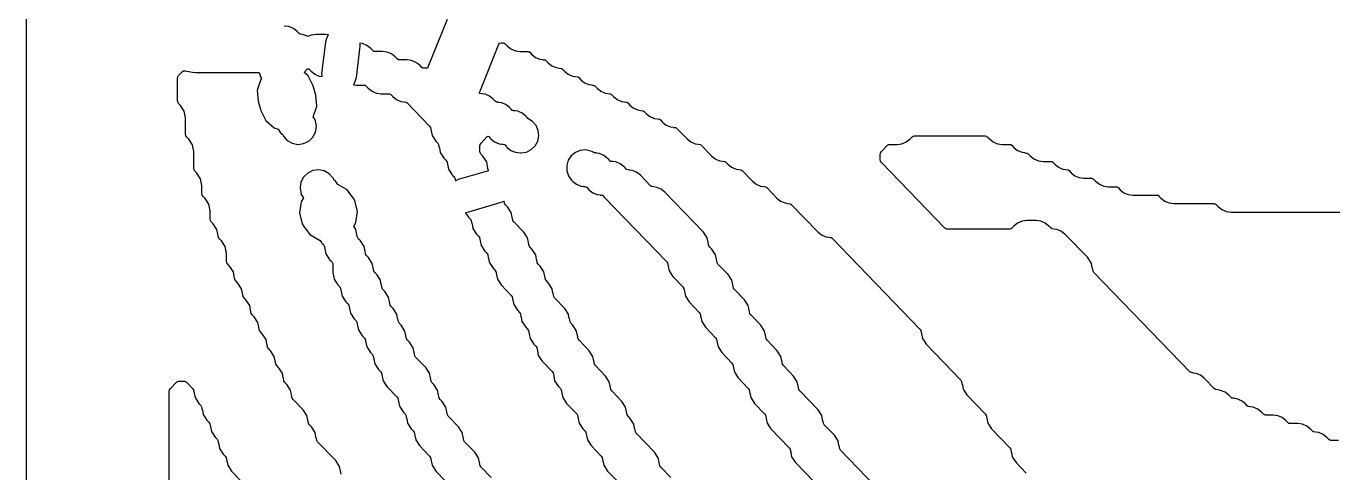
# Model space of a CAD drawing. Header units: millimetres. Extents: x 10 to 410, y 18 to 283.
# Drawn here: x 10 to 46.52, y 78.13 to 90.61 of the extents above; entities that cross this region are included whole.
import ezdxf

# ---------------------------------------------------------------- set-up
doc = ezdxf.new("R2010")
doc.units = ezdxf.units.MM
doc.layers.add('CUT', color=1, linetype='Continuous')

msp = doc.modelspace()

# ---------------------------------------------------------------- linework, layer by layer
at = {"layer": 'CUT'}
msp.add_lwpolyline([(73.2679, 144), (60.134, 144), (60.134, 147), (52.134, 147), (52.134, 144), (31.134, 144), (31.134, 147), (23.134, 147), (23.134, 144), (10, 144), (10, 24), (23.134, 24), (23.134, 21), (31.134, 21), (31.134, 24), (52.134, 24), (52.134, 21), (60.134, 21), (60.134, 24), (73.2679, 24)], close=True, dxfattribs=at)
for points in [[(18.8047, 78.0963), (18.7868, 78.1883), (18.7842, 78.1878), (18.7595, 78.3144), (18.6555, 78.4745), (18.1443, 79.0033), (18.1195, 79.0415), (18.1016, 79.1334), (18.099, 79.1329), (18.0744, 79.2595), (17.9704, 79.4196), (17.9159, 79.4759), (17.8911, 79.5141), (17.8733, 79.606), (17.8706, 79.6055), (17.846, 79.7321), (17.742, 79.8922), (17.4592, 80.1848), (17.4344, 80.2229), (17.4165, 80.3149), (17.4139, 80.3144), (17.3893, 80.441), (17.2852, 80.601), (17.2308, 80.6573), (17.206, 80.6955), (17.1881, 80.7874), (17.1855, 80.7869), (17.1609, 80.9135), (17.0568, 81.0736), (17.0024, 81.1299), (16.9776, 81.1681), (16.9597, 81.26), (16.9571, 81.2595), (16.9325, 81.3861), (16.8285, 81.5462), (16.774, 81.6025), (16.7492, 81.6406), (16.7314, 81.7326), (16.7287, 81.7321), (16.7041, 81.8587), (16.6001, 82.0188), (16.5457, 82.0751), (16.5209, 82.1132), (16.503, 82.2052), (16.5004, 82.2047), (16.4757, 82.3313), (16.3717, 82.4913), (16.3173, 82.5476), (16.2925, 82.5858), (16.2746, 82.6777), (16.272, 82.6772), (16.2474, 82.8038), (16.1433, 82.9639), (16.0889, 83.0202), (16.0641, 83.0584), (16.0462, 83.1503), (16.0436, 83.1498), (16.019, 83.2764), (15.9149, 83.4365), (15.8605, 83.4928), (15.8357, 83.5309), (15.8178, 83.6229), (15.8152, 83.6224), (15.7906, 83.749), (15.6866, 83.9091), (15.6321, 83.9654), (15.6073, 84.0035), (15.5987, 84.0482), (15.5987, 84.2704), (15.5622, 84.4578), (15.4582, 84.6179), (15.4038, 84.6742), (15.379, 84.7124), (15.3611, 84.8043), (15.3585, 84.8038), (15.3338, 84.9304), (15.2298, 85.0905), (15.1754, 85.1468), (15.1506, 85.1849), (15.1419, 85.2296), (15.1419, 85.4519), (15.1055, 85.6393), (15.0014, 85.7994), (14.947, 85.8557), (14.9222, 85.8938), (14.9135, 85.9385), (14.9135, 86.1607), (14.8771, 86.3481), (14.773, 86.5082), (14.7186, 86.5645), (14.6938, 86.6027), (14.6851, 86.6473), (14.6851, 87.1059), (14.6487, 87.2933), (14.5447, 87.4534), (14.4902, 87.5097), (14.4654, 87.5478), (14.4568, 87.5925), (14.4568, 88.051), (14.4203, 88.2384), (14.3163, 88.3985), (14.2619, 88.4548), (14.2371, 88.493), (14.2284, 88.5376), (14.2284, 89.1501), (14.2371, 89.1948), (14.2619, 89.2329), (14.3703, 89.3451), (14.4014, 89.3681), (14.4402, 89.367), (14.6479, 89.3256), (14.7454, 89.316), (16.4987, 89.316), (16.5084, 89.3136), (16.5192, 89.2908), (16.5493, 89.1944), (16.5807, 89.1496), (16.5564, 89.1213), (16.4595, 88.8246), (16.4834, 88.5133), (16.5565, 88.2524), (16.6977, 87.974), (16.9347, 87.7709), (17.0446, 87.7349), (17.1094, 87.6352), (17.1214, 87.6228), (17.1634, 87.5916), (17.1796, 87.5547), (17.1916, 87.5362), (17.2988, 87.418), (17.4379, 87.3396), (17.5946, 87.309), (17.7529, 87.3293), (17.8968, 87.3985), (18.0115, 87.5096), (18.0854, 87.6511), (18.1108, 87.8087), (18.1108, 87.8147), (18.0744, 88.0021), (18.0249, 88.0783), (18.1211, 88.3727), (18.0972, 88.684), (18.0241, 88.9449), (17.8829, 89.2233), (17.771, 89.3192), (17.8545, 89.4057), (17.8825, 89.4266), (17.9104, 89.4057), (17.9634, 89.3508), (18.0681, 89.2682), (18.1908, 89.2161), (18.2687, 89.2056), (18.2676, 89.286), (18.371, 90.1676), (18.4017, 90.2891), (18.4456, 90.3676), (18.3555, 90.3797), (18.108, 90.3797), (17.9539, 90.3554), (17.8858, 90.3208), (17.8653, 90.3343), (17.7222, 90.3755), (17.6556, 90.3842), (17.6308, 90.4038), (17.5731, 90.4635), (17.4685, 90.5462), (17.3457, 90.5983), (17.2136, 90.616)], [(21.7679, 90.8018), (21.2297, 89.4691), (21.2124, 89.4396), (21.1786, 89.4346), (21.1133, 89.4346), (21.0816, 89.4389), (21.0565, 89.4587), (20.9988, 89.5184), (20.8942, 89.601), (20.7714, 89.6531), (20.6393, 89.6709), (20.4018, 89.6709), (20.3714, 89.695), (20.3137, 89.7547), (20.209, 89.8373), (20.0863, 89.8894), (19.9542, 89.9072), (19.7167, 89.9072), (19.6862, 89.9312), (19.6285, 89.9909), (19.5239, 90.0736), (19.4012, 90.1257), (19.3233, 90.1362), (19.3244, 90.0558), (19.221, 89.1742), (19.1903, 89.0527), (19.1464, 88.9741), (19.2365, 88.962), (19.4739, 88.962), (19.5044, 88.9379), (19.5621, 88.8783), (19.6667, 88.7956), (19.7895, 88.7435), (19.9216, 88.7257), (20.1591, 88.7257), (20.1895, 88.7017), (20.2472, 88.642), (20.3519, 88.5593), (20.4746, 88.5072), (20.5567, 88.4962), (20.5564, 88.4939), (20.6212, 88.4852), (20.6463, 88.4654), (21.2747, 87.8152), (21.2995, 87.7771), (21.3174, 87.6851), (21.32, 87.6856), (21.3446, 87.559), (21.4486, 87.399), (21.5031, 87.3427), (21.5279, 87.3045), (21.5457, 87.2126), (21.5484, 87.2131), (21.573, 87.0865), (21.677, 86.9264), (21.7314, 86.8701), (21.7592, 86.8274), (21.7668, 86.819), (21.7649, 86.8073), (21.7649, 86.8013), (21.8014, 86.6139), (21.9054, 86.4538), (21.9174, 86.4414), (21.9594, 86.4102), (21.9756, 86.3732), (21.9876, 86.3548), (21.9952, 86.3464), (21.9933, 86.3348), (21.9933, 86.3287), (21.9998, 86.2951), (22.0874, 86.3341), (22.9272, 86.5826), (22.9245, 86.5888), (22.9125, 86.6072), (22.9049, 86.6156), (22.9068, 86.6273), (22.9068, 86.6333), (22.8704, 86.8207), (22.7663, 86.9808), (22.7543, 86.9932), (22.7123, 87.0244), (22.6962, 87.0614), (22.6842, 87.0798), (22.6766, 87.0882), (22.6784, 87.0998), (22.6784, 87.2598), (22.6871, 87.3045), (22.7119, 87.3427), (22.8789, 87.5154), (22.909, 87.5379), (22.9098, 87.5379), (22.9343, 87.5253), (22.9595, 87.4897), (22.9878, 87.4605), (23.0924, 87.3779), (23.2152, 87.3258), (23.2972, 87.3148), (23.2969, 87.3125), (23.3099, 87.3107), (23.3243, 87.3111), (23.3473, 87.308), (23.3624, 87.308), (23.3837, 87.2946), (23.3885, 87.2926), (23.4163, 87.2535), (23.4445, 87.2242), (23.5492, 87.1416), (23.6719, 87.0895), (23.8041, 87.0717), (23.8292, 87.0717), (23.9791, 87.0947), (24.1152, 87.1616), (24.225, 87.2662), (24.2984, 87.3989), (24.3286, 87.5476), (24.3129, 87.6984), (24.2526, 87.8376), (24.1535, 87.9523), (24.0244, 88.032), (24.0238, 88.0323), (23.996, 88.0714), (23.9677, 88.1007), (23.8631, 88.1833), (23.7404, 88.2354), (23.6583, 88.2464), (23.6586, 88.2487), (23.6457, 88.2504), (23.6313, 88.2501), (23.6082, 88.2532), (23.5931, 88.2532), (23.5718, 88.2666), (23.571, 88.2669), (23.5521, 88.2944), (23.511, 88.3369), (23.4064, 88.4196), (23.2836, 88.4717), (23.2016, 88.4827), (23.2019, 88.485), (23.1971, 88.4856), (23.1831, 88.4852), (23.1515, 88.4895), (23.1424, 88.4895), (23.1119, 88.5135), (23.0542, 88.5732), (22.9496, 88.6559), (22.8269, 88.708), (22.7448, 88.719), (22.7451, 88.7213), (22.6802, 88.73), (22.674, 88.7349), (22.6675, 88.7439), (22.6754, 88.7763), (23.2137, 90.109), (23.231, 90.1384), (23.2648, 90.1435), (23.3301, 90.1435), (23.3618, 90.1392), (23.3868, 90.1194), (23.4445, 90.0597), (23.5492, 89.977), (23.6719, 89.925), (23.8041, 89.9072), (24.0152, 89.9072), (24.0469, 89.9029), (24.072, 89.8831), (24.1297, 89.8234), (24.2343, 89.7407), (24.3571, 89.6887), (24.4391, 89.6776), (24.4388, 89.6754), (24.5037, 89.6666), (24.5287, 89.6468), (24.5864, 89.5871), (24.6911, 89.5045), (24.8138, 89.4524), (24.8959, 89.4413), (24.8956, 89.4391), (24.9604, 89.4303), (24.9855, 89.4105), (25.0432, 89.3508), (25.1478, 89.2682), (25.2706, 89.2161), (25.3526, 89.2051), (25.3523, 89.2028), (25.4172, 89.1941), (25.4423, 89.1742), (25.5, 89.1145), (25.6046, 89.0319), (25.7273, 88.9798), (25.8094, 88.9688), (25.8091, 88.9665), (25.8739, 88.9578), (25.899, 88.9379), (25.9567, 88.8783), (26.0614, 88.7956), (26.1841, 88.7435), (26.2662, 88.7325), (26.2658, 88.7302), (26.3307, 88.7215), (26.3558, 88.7017), (26.4135, 88.642), (26.5181, 88.5593), (26.6409, 88.5072), (26.7229, 88.4962), (26.7226, 88.4939), (26.7875, 88.4852), (26.8125, 88.4654), (26.8702, 88.4057), (26.9749, 88.323), (27.0976, 88.2709), (27.1797, 88.2599), (27.1794, 88.2576), (27.2442, 88.2489), (27.2693, 88.2291), (27.327, 88.1694), (27.4316, 88.0867), (27.5544, 88.0347), (27.6364, 88.0236), (27.6361, 88.0213), (27.701, 88.0126), (27.7261, 87.9928), (27.7838, 87.9331), (27.8884, 87.8504), (28.0111, 87.7984), (28.0932, 87.7873), (28.0929, 87.7851), (28.1577, 87.7763), (28.1828, 87.7565), (28.4689, 87.4605), (28.5735, 87.3779), (28.6963, 87.3258), (28.7783, 87.3148), (28.778, 87.3125), (28.8429, 87.3038), (28.868, 87.2839), (29.154, 86.988), (29.2587, 86.9053), (29.3814, 86.8532), (29.4635, 86.8422), (29.4632, 86.8399), (29.528, 86.8312), (29.5531, 86.8114), (29.6108, 86.7517), (29.7154, 86.669), (29.8382, 86.6169), (29.9202, 86.6059), (29.9199, 86.6036), (29.9848, 86.5949), (30.0099, 86.5751), (30.2959, 86.2791), (30.4006, 86.1964), (30.5233, 86.1444), (30.6054, 86.1333), (30.6051, 86.131), (30.6699, 86.1223), (30.695, 86.1025), (30.9811, 85.8065), (31.0857, 85.7239), (31.2085, 85.6718), (31.2905, 85.6607), (31.2902, 85.6585), (31.3551, 85.6497), (31.3801, 85.6299), (32.123, 84.8614), (32.2276, 84.7787), (32.3504, 84.7266), (32.4324, 84.7156), (32.4321, 84.7133), (32.497, 84.7046), (32.522, 84.6848), (34.9775, 82.1443), (35.0023, 82.1062), (35.0202, 82.0142), (35.0228, 82.0148), (35.0474, 81.8882), (35.1514, 81.7281), (36.1194, 80.7266), (36.1442, 80.6885), (36.1621, 80.5965), (36.1647, 80.597), (36.1893, 80.4704), (36.2933, 80.3103), (36.8045, 79.7815), (36.8293, 79.7433), (36.8472, 79.6514), (36.8498, 79.6519), (36.8744, 79.5253), (36.9785, 79.3652), (37.4897, 78.8363), (37.5144, 78.7982), (37.5323, 78.7062), (37.535, 78.7067), (37.5596, 78.5801), (37.6636, 78.4201), (37.9464, 78.1275)], [(46.6746, 79.038), (46.4634, 79.038), (46.4318, 79.0422), (46.4067, 79.0621), (46.349, 79.1217), (46.2444, 79.2044), (46.1216, 79.2565), (46.0396, 79.2675), (46.0399, 79.2698), (45.975, 79.2785), (45.9499, 79.2983), (45.8922, 79.358), (45.7876, 79.4407), (45.6649, 79.4928), (45.5327, 79.5105), (45.3215, 79.5105), (45.2899, 79.5148), (45.2648, 79.5346), (45.2071, 79.5943), (45.1025, 79.677), (44.9797, 79.7291), (44.8476, 79.7468), (44.6364, 79.7468), (44.6047, 79.7511), (44.5796, 79.7709), (44.5219, 79.8306), (44.4173, 79.9133), (44.2946, 79.9653), (44.2125, 79.9764), (44.2128, 79.9787), (44.148, 79.9874), (44.1229, 80.0072), (44.0652, 80.0669), (43.9606, 80.1496), (43.8378, 80.2016), (43.7558, 80.2127), (43.7561, 80.2149), (43.6912, 80.2237), (43.6661, 80.2435), (43.6084, 80.3032), (43.5038, 80.3858), (43.3811, 80.4379), (43.299, 80.449), (43.2993, 80.4512), (43.2344, 80.46), (43.2094, 80.4798), (42.9233, 80.7758), (42.8187, 80.8584), (42.6959, 80.9105), (42.6139, 80.9215), (42.6142, 80.9238), (42.5493, 80.9325), (42.5242, 80.9523), (39.8404, 83.7291), (39.8156, 83.7672), (39.7977, 83.8592), (39.7951, 83.8587), (39.7705, 83.9853), (39.6665, 84.1453), (39.0408, 84.7926), (38.9362, 84.8753), (38.8135, 84.9274), (38.7314, 84.9384), (38.7317, 84.9407), (38.6668, 84.9494), (38.6418, 84.9692), (38.5841, 85.0289), (38.4794, 85.1116), (38.3567, 85.1637), (38.2245, 85.1814), (37.9636, 85.1814), (37.8315, 85.1637), (37.7087, 85.1116), (37.6041, 85.0289), (37.5464, 84.9692), (37.5213, 84.9494), (37.4897, 84.9451), (35.7296, 84.9451), (35.6979, 84.9494), (35.6728, 84.9692), (33.9025, 86.8008), (33.8777, 86.839), (33.8691, 86.8836), (33.8691, 87.0236), (33.8777, 87.0682), (33.9025, 87.1064), (34.0742, 87.2839), (34.0992, 87.3038), (34.1309, 87.308), (34.3421, 87.308), (34.4742, 87.3258), (34.597, 87.3779), (34.7016, 87.4605), (34.7593, 87.5202), (34.7844, 87.54), (34.8161, 87.5443), (36.8045, 87.5443), (36.8362, 87.54), (36.8613, 87.5202), (36.919, 87.4605), (37.0236, 87.3779), (37.1463, 87.3258), (37.2785, 87.308), (37.4897, 87.308), (37.5213, 87.3038), (37.5464, 87.2839), (37.6041, 87.2242), (37.7087, 87.1416), (37.8315, 87.0895), (37.9135, 87.0785), (37.9132, 87.0762), (37.9781, 87.0675), (38.0032, 87.0477), (38.0609, 86.988), (38.1655, 86.9053), (38.2882, 86.8532), (38.4204, 86.8354), (38.6316, 86.8354), (38.6632, 86.8312), (38.6883, 86.8114), (38.746, 86.7517), (38.8506, 86.669), (38.9734, 86.6169), (39.0554, 86.6059), (39.0551, 86.6036), (39.12, 86.5949), (39.1451, 86.5751), (39.2028, 86.5154), (39.3074, 86.4327), (39.4301, 86.3806), (39.5623, 86.3629), (39.7735, 86.3629), (39.8051, 86.3586), (39.8302, 86.3388), (39.8879, 86.2791), (39.9925, 86.1964), (40.1153, 86.1444), (40.2474, 86.1266), (40.4586, 86.1266), (40.4903, 86.1223), (40.5153, 86.1025), (40.573, 86.0428), (40.6777, 85.9601), (40.8004, 85.9081), (40.9326, 85.8903), (41.6005, 85.8903), (41.6322, 85.886), (41.6572, 85.8662), (41.7149, 85.8065), (41.8196, 85.7239), (41.9423, 85.6718), (42.0745, 85.654), (43.1992, 85.654), (43.2308, 85.6497), (43.2559, 85.6299), (43.3136, 85.5702), (43.4182, 85.4876), (43.541, 85.4355), (43.6731, 85.4177), (47.1314, 85.4177)], [(33.7286, 77.7656), (32.7606, 78.7671), (32.7358, 78.8052), (32.718, 78.8971), (32.7153, 78.8966), (32.6907, 79.0232), (32.5867, 79.1833), (32.3039, 79.4759), (32.2791, 79.5141), (32.2612, 79.606), (32.2586, 79.6055), (32.2339, 79.7321), (32.1299, 79.8922), (31.6187, 80.4211), (31.5939, 80.4592), (31.5761, 80.5512), (31.5734, 80.5506), (31.5488, 80.6772), (31.4448, 80.8373), (31.162, 81.1299), (31.1372, 81.1681), (31.1193, 81.26), (31.1167, 81.2595), (31.092, 81.3861), (30.988, 81.5462), (30.7052, 81.8388), (30.6804, 81.8769), (30.6625, 81.9689), (30.6599, 81.9684), (30.6353, 82.095), (30.5313, 82.2551), (30.2485, 82.5476), (30.2237, 82.5858), (30.2058, 82.6777), (30.2032, 82.6772), (30.1785, 82.8038), (30.0745, 82.9639), (29.7917, 83.2565), (29.7669, 83.2947), (29.749, 83.3866), (29.7464, 83.3861), (29.7218, 83.5127), (29.6177, 83.6728), (29.3349, 83.9654), (29.3101, 84.0035), (29.2923, 84.0955), (29.2896, 84.0949), (29.265, 84.2216), (29.161, 84.3816), (29.1066, 84.4379), (29.0818, 84.4761), (29.0639, 84.568), (29.0613, 84.5675), (29.0366, 84.6941), (28.9326, 84.8542), (27.8502, 85.9741), (27.7456, 86.0567), (27.6228, 86.1088), (27.5408, 86.1198), (27.5411, 86.1221), (27.4762, 86.1308), (27.4511, 86.1507), (27.1651, 86.4466), (27.0604, 86.5293), (26.9377, 86.5814), (26.8556, 86.5924), (26.8559, 86.5947), (26.7905, 86.6035), (26.7644, 86.6146), (26.7365, 86.6537), (26.7083, 86.6829), (26.6037, 86.7656), (26.4809, 86.8177), (26.3989, 86.8287), (26.3992, 86.831), (26.3862, 86.8327), (26.3718, 86.8323), (26.3488, 86.8354), (26.3337, 86.8354), (26.3123, 86.8488), (26.3076, 86.8509), (26.2798, 86.89), (26.2515, 86.9192), (26.1469, 87.0019), (26.0242, 87.054), (25.9421, 87.065), (25.9424, 87.0673), (25.9295, 87.069), (25.9151, 87.0686), (25.892, 87.0717), (25.8769, 87.0717), (25.8556, 87.0851), (25.8257, 87.0978), (25.7827, 87.1223), (25.6364, 87.1547), (25.4871, 87.1422), (25.3482, 87.0861), (25.2321, 86.9913), (25.1494, 86.8664), (25.1073, 86.7226), (25.1098, 86.5728), (25.1565, 86.4304), (25.2433, 86.3083), (25.2716, 86.2791), (25.3762, 86.1964), (25.499, 86.1444), (25.581, 86.1333), (25.5807, 86.131), (25.5937, 86.1293), (25.6081, 86.1297), (25.6311, 86.1266), (25.6462, 86.1266), (25.6675, 86.1132), (25.6723, 86.1112), (25.7001, 86.072), (25.7283, 86.0428), (25.833, 85.9601), (25.9557, 85.9081), (26.0378, 85.897), (26.0375, 85.8948), (26.0504, 85.893), (26.0648, 85.8934), (26.0879, 85.8903), (26.103, 85.8903), (26.1243, 85.8769), (26.129, 85.8749), (26.1569, 85.8357), (27.8977, 84.0346), (27.9225, 83.9965), (27.9404, 83.9045), (27.943, 83.9051), (27.9676, 83.7784), (28.0717, 83.6184), (28.3545, 83.3258), (28.3793, 83.2876), (28.3971, 83.1957), (28.3998, 83.1962), (28.4244, 83.0696), (28.5284, 82.9095), (28.8112, 82.6169), (28.836, 82.5788), (28.8539, 82.4868), (28.8565, 82.4873), (28.8811, 82.3607), (28.9852, 82.2006), (29.268, 81.9081), (29.2928, 81.8699), (29.3107, 81.778), (29.3133, 81.7785), (29.3379, 81.6519), (29.4419, 81.4918), (29.7247, 81.1992), (29.7495, 81.161), (29.7674, 81.0691), (29.77, 81.0696), (29.7947, 80.943), (29.8987, 80.7829), (30.1815, 80.4903), (30.2063, 80.4522), (30.2242, 80.3602), (30.2268, 80.3607), (30.2514, 80.2341), (30.3555, 80.0741), (30.6383, 79.7815), (30.6631, 79.7433), (30.6809, 79.6514), (30.6836, 79.6519), (30.7082, 79.5253), (30.8122, 79.3652), (31.3234, 78.8363), (31.3482, 78.7982), (31.3661, 78.7062), (31.3687, 78.7067), (31.3933, 78.5801), (31.4974, 78.4201), (32.0085, 77.8912)], [(22.9947, 78.0019), (22.7119, 78.2945), (22.6871, 78.3326), (22.6692, 78.4246), (22.6666, 78.4241), (22.642, 78.5507), (22.538, 78.7107), (22.2552, 79.0033), (22.2304, 79.0415), (22.2125, 79.1334), (22.2099, 79.1329), (22.1852, 79.2595), (22.0812, 79.4196), (21.7984, 79.7122), (21.7736, 79.7503), (21.7557, 79.8423), (21.7531, 79.8418), (21.7285, 79.9684), (21.6244, 80.1285), (21.57, 80.1848), (21.5452, 80.2229), (21.5273, 80.3149), (21.5247, 80.3144), (21.5001, 80.441), (21.3961, 80.601), (21.3416, 80.6573), (21.3168, 80.6955), (21.299, 80.7874), (21.2963, 80.7869), (21.2717, 80.9135), (21.1677, 81.0736), (20.8849, 81.3662), (20.8601, 81.4044), (20.8422, 81.4963), (20.8396, 81.4958), (20.8149, 81.6224), (20.7109, 81.7825), (20.6565, 81.8388), (20.6317, 81.8769), (20.6138, 81.9689), (20.6112, 81.9684), (20.5866, 82.095), (20.4825, 82.2551), (20.4281, 82.3114), (20.4033, 82.3495), (20.3854, 82.4414), (20.3828, 82.4409), (20.3582, 82.5675), (20.2542, 82.7276), (20.1997, 82.7839), (20.1749, 82.8221), (20.1571, 82.914), (20.1544, 82.9135), (20.1298, 83.0401), (20.0258, 83.2002), (19.9714, 83.2565), (19.9466, 83.2947), (19.9287, 83.3866), (19.9261, 83.3861), (19.9014, 83.5127), (19.7974, 83.6728), (19.743, 83.7291), (19.7182, 83.7672), (19.7003, 83.8592), (19.6977, 83.8587), (19.673, 83.9853), (19.569, 84.1453), (19.5146, 84.2016), (19.4868, 84.2444), (19.4792, 84.2527), (19.4811, 84.2644), (19.4811, 84.2704), (19.4447, 84.4578), (19.3406, 84.6179), (19.3287, 84.6303), (19.2866, 84.6615), (19.2705, 84.6985), (19.2585, 84.7169), (19.2509, 84.7253), (19.2527, 84.737), (19.2527, 84.743), (19.2163, 84.9304), (19.1548, 85.0251), (19.2155, 85.128), (19.2592, 85.437), (19.1814, 85.7393), (19.159, 85.7859), (18.9713, 86.0354), (18.7084, 86.1906), (18.6555, 86.2719), (18.6435, 86.2843), (18.6015, 86.3155), (18.5853, 86.3525), (18.5733, 86.3709), (18.4661, 86.4892), (18.327, 86.5676), (18.1703, 86.5982), (18.012, 86.5779), (17.8681, 86.5086), (17.7534, 86.3976), (17.6796, 86.2561), (17.6541, 86.0985), (17.6541, 86.0924), (17.6905, 85.905), (17.749, 85.8151), (17.683, 85.7035), (17.6393, 85.3944), (17.7172, 85.0921), (17.7396, 85.0456), (17.9272, 84.7961), (18.196, 84.6374), (18.204, 84.6363), (18.2513, 84.5635), (18.2633, 84.5511), (18.3053, 84.5199), (18.3215, 84.483), (18.3335, 84.4645), (18.3411, 84.4561), (18.3392, 84.4445), (18.3392, 84.4384), (18.3757, 84.251), (18.4797, 84.0909), (18.4917, 84.0785), (18.5337, 84.0473), (18.5499, 84.0104), (18.5619, 83.9919), (18.5695, 83.9835), (18.5676, 83.9719), (18.5676, 83.7296), (18.604, 83.5422), (18.7081, 83.3821), (18.7625, 83.3258), (18.7873, 83.2876), (18.8052, 83.1957), (18.8078, 83.1962), (18.8324, 83.0696), (18.9365, 82.9095), (18.9909, 82.8532), (19.0157, 82.8151), (19.0336, 82.7231), (19.0362, 82.7236), (19.0608, 82.597), (19.1648, 82.4369), (19.2193, 82.3806), (19.2441, 82.3425), (19.2619, 82.2505), (19.2646, 82.251), (19.2892, 82.1244), (19.3932, 81.9644), (19.4476, 81.9081), (19.4724, 81.8699), (19.4903, 81.778), (19.4929, 81.7785), (19.5176, 81.6519), (19.6216, 81.4918), (19.676, 81.4355), (19.7008, 81.3973), (19.7187, 81.3054), (19.7213, 81.3059), (19.7459, 81.1793), (19.85, 81.0192), (19.9044, 80.9629), (19.9292, 80.9248), (19.9471, 80.8328), (19.9497, 80.8333), (19.9743, 80.7067), (20.0784, 80.5466), (20.3612, 80.254), (20.386, 80.2159), (20.4038, 80.124), (20.4065, 80.1245), (20.4311, 79.9979), (20.5351, 79.8378), (20.5895, 79.7815), (20.6143, 79.7433), (20.6322, 79.6514), (20.6348, 79.6519), (20.6595, 79.5253), (20.7635, 79.3652), (20.8179, 79.3089), (20.8427, 79.2707), (20.8606, 79.1788), (20.8632, 79.1793), (20.8878, 79.0527), (20.9919, 78.8926), (21.2747, 78.6), (21.2995, 78.5619), (21.3174, 78.4699), (21.32, 78.4705), (21.3446, 78.3438), (21.4486, 78.1838), (21.7314, 77.8912)], [(28.0191, 78.0019), (27.7363, 78.2945), (27.7115, 78.3326), (27.6936, 78.4246), (27.691, 78.4241), (27.6663, 78.5507), (27.5623, 78.7107), (27.0511, 79.2396), (27.0263, 79.2778), (27.0085, 79.3697), (27.0058, 79.3692), (26.9812, 79.4958), (26.8772, 79.6559), (26.8228, 79.7122), (26.798, 79.7503), (26.7801, 79.8423), (26.7775, 79.8418), (26.7528, 79.9684), (26.6488, 80.1285), (26.366, 80.4211), (26.3412, 80.4592), (26.3233, 80.5512), (26.3207, 80.5506), (26.2961, 80.6772), (26.192, 80.8373), (25.9092, 81.1299), (25.8844, 81.1681), (25.8666, 81.26), (25.8639, 81.2595), (25.8393, 81.3861), (25.7353, 81.5462), (25.4525, 81.8388), (25.4277, 81.8769), (25.4098, 81.9689), (25.4072, 81.9684), (25.3825, 82.095), (25.2785, 82.2551), (25.2241, 82.3114), (25.1993, 82.3495), (25.1814, 82.4414), (25.1788, 82.4409), (25.1542, 82.5675), (25.0501, 82.7276), (24.7673, 83.0202), (24.7425, 83.0584), (24.7247, 83.1503), (24.722, 83.1498), (24.6974, 83.2764), (24.5934, 83.4365), (24.539, 83.4928), (24.5142, 83.5309), (24.4963, 83.6229), (24.4937, 83.6224), (24.469, 83.749), (24.365, 83.9091), (24.3106, 83.9654), (24.2858, 84.0035), (24.2679, 84.0955), (24.2653, 84.0949), (24.2406, 84.2216), (24.1366, 84.3816), (24.0822, 84.4379), (24.0574, 84.4761), (24.0395, 84.568), (24.0369, 84.5675), (24.0123, 84.6941), (23.9082, 84.8542), (23.6254, 85.1468), (23.6006, 85.1849), (23.5828, 85.2769), (23.5801, 85.2764), (23.5555, 85.403), (23.4515, 85.5631), (23.3971, 85.6194), (23.3723, 85.6575), (23.3596, 85.7228), (23.2695, 85.6827), (22.3598, 85.4135), (22.2788, 85.4007), (22.3622, 85.2724), (22.4166, 85.2161), (22.4414, 85.1779), (22.4593, 85.086), (22.4619, 85.0865), (22.4865, 84.9599), (22.5905, 84.7998), (22.645, 84.7435), (22.6698, 84.7053), (22.6876, 84.6134), (22.6903, 84.6139), (22.7149, 84.4873), (22.8189, 84.3272), (22.8733, 84.2709), (22.8981, 84.2328), (22.916, 84.1408), (22.9186, 84.1413), (22.9433, 84.0147), (23.0473, 83.8547), (23.1017, 83.7984), (23.1265, 83.7602), (23.1444, 83.6683), (23.147, 83.6688), (23.1716, 83.5422), (23.2757, 83.3821), (23.5585, 83.0895), (23.5833, 83.0513), (23.6012, 82.9594), (23.6038, 82.9599), (23.6284, 82.8333), (23.7324, 82.6732), (23.7869, 82.6169), (23.8117, 82.5788), (23.8295, 82.4868), (23.8322, 82.4873), (23.8568, 82.3607), (23.9608, 82.2006), (24.0152, 82.1443), (24.04, 82.1062), (24.0579, 82.0142), (24.0605, 82.0148), (24.0852, 81.8882), (24.1892, 81.7281), (24.2436, 81.6718), (24.2684, 81.6336), (24.2863, 81.5417), (24.2889, 81.5422), (24.3135, 81.4156), (24.4176, 81.2555), (24.7004, 80.9629), (24.7252, 80.9248), (24.7431, 80.8328), (24.7457, 80.8333), (24.7703, 80.7067), (24.8743, 80.5466), (24.9288, 80.4903), (24.9536, 80.4522), (24.9714, 80.3602), (24.9741, 80.3607), (24.9987, 80.2341), (25.1027, 80.0741), (25.3855, 79.7815), (25.4103, 79.7433), (25.4282, 79.6514), (25.4308, 79.6519), (25.4554, 79.5253), (25.5595, 79.3652), (25.6139, 79.3089), (25.6387, 79.2707), (25.6566, 79.1788), (25.6592, 79.1793), (25.6838, 79.0527), (25.7879, 78.8926), (26.0707, 78.6), (26.0955, 78.5619), (26.1133, 78.4699), (26.116, 78.4705), (26.1406, 78.3438), (26.2446, 78.1838), (26.7558, 77.6549)], [(14, 65.1452), (14, 80.4075), (14.0087, 80.4522), (14.0335, 80.4903), (14.2051, 80.6679), (14.2302, 80.6877), (14.2619, 80.692), (14.4233, 80.692), (14.455, 80.6877), (14.48, 80.6679), (14.6517, 80.4903), (14.6765, 80.4522), (14.6943, 80.3602), (14.697, 80.3607), (14.7216, 80.2341), (14.8256, 80.0741), (14.88, 80.0178), (14.9048, 79.9796), (14.9227, 79.8877), (14.9253, 79.8882), (14.95, 79.7616), (15.054, 79.6015), (15.1084, 79.5452), (15.1332, 79.507), (15.1511, 79.4151), (15.1537, 79.4156), (15.1783, 79.289), (15.2824, 79.1289), (15.3368, 79.0726), (15.3616, 79.0345), (15.3795, 78.9425), (15.3821, 78.943), (15.4067, 78.8164), (15.5108, 78.6563), (15.5652, 78.6), (15.59, 78.5619), (15.6079, 78.4699), (15.6105, 78.4705), (15.6351, 78.3438), (15.7391, 78.1838), (16.0219, 77.8912)]]:
    msp.add_lwpolyline(points, dxfattribs=at)

doc.saveas('drawing.dxf')
